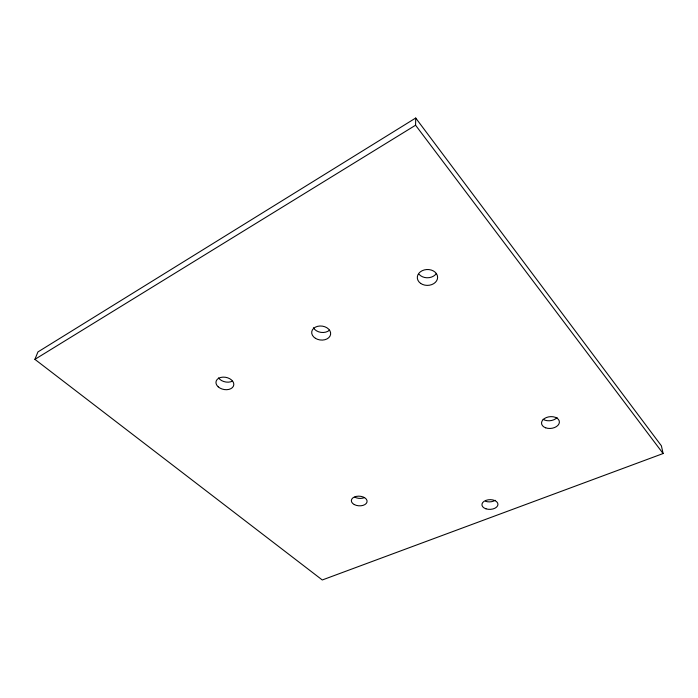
<?xml version="1.0" encoding="UTF-8"?>
<svg xmlns="http://www.w3.org/2000/svg" width="698" height="698" viewBox="0 0 698 698"><rect width="100%" height="100%" fill="white"/><g stroke="black" fill="none" stroke-linecap="round" stroke-linejoin="round"><path stroke-width="1.05" d="M663.1 453.543L415.572 125.221L415.711 118.023L37.945 351.932L34.9 359.357L322.284 579.977L663.1 453.543L661.399 445.821L415.711 118.023M34.9 359.357L415.572 125.221M329.535 330.137A9.44 7.006 7.1 0 1 313.419 327.763M232.364 381.152A8.969 6.151 11.8 0 1 218.57 377.915M436.451 273.38A10.069 7.931 -1.4 0 1 419.105 274.323M557.056 417.57A8.891 5.889 -6 0 1 543.105 419.289M364.304 497.665A7.835 4.834 3.7 0 1 354.828 497.159M495.205 500.318A7.957 4.86 -1.8 0 1 485.66 501.339M218.221 386.84A9.03 6.151 11.6 0 0 233.368 386.273A9.03 6.151 11.6 0 0 223.037 377.129A9.03 6.151 11.6 0 0 218.221 386.84M315.409 338.303A9.519 7.006 7 0 0 330.582 334.482A9.519 7.006 7 0 0 317.529 326.35A9.519 7.006 7 0 0 315.409 338.303M420.658 283.397A10.156 7.94 -1.2 0 0 437.393 279.026A10.156 7.94 -1.2 0 0 424.34 269.917A10.156 7.94 -1.2 0 0 420.658 283.397M354.261 504.549A7.887 4.825 3.7 0 0 367 502.071A7.887 4.825 3.7 0 0 356.399 496.374A7.887 4.825 3.7 0 0 354.261 504.549M545.679 427.813A8.961 5.881 -5.9 0 0 559.386 422.273A8.961 5.881 -5.9 0 0 546.307 417.57A8.961 5.881 -5.9 0 0 545.679 427.813M485.974 508.816A8.01 4.851 -1.8 0 0 497.953 504.34A8.01 4.851 -1.8 0 0 485.904 500.405A8.01 4.851 -1.8 0 0 485.974 508.816"/></g></svg>
